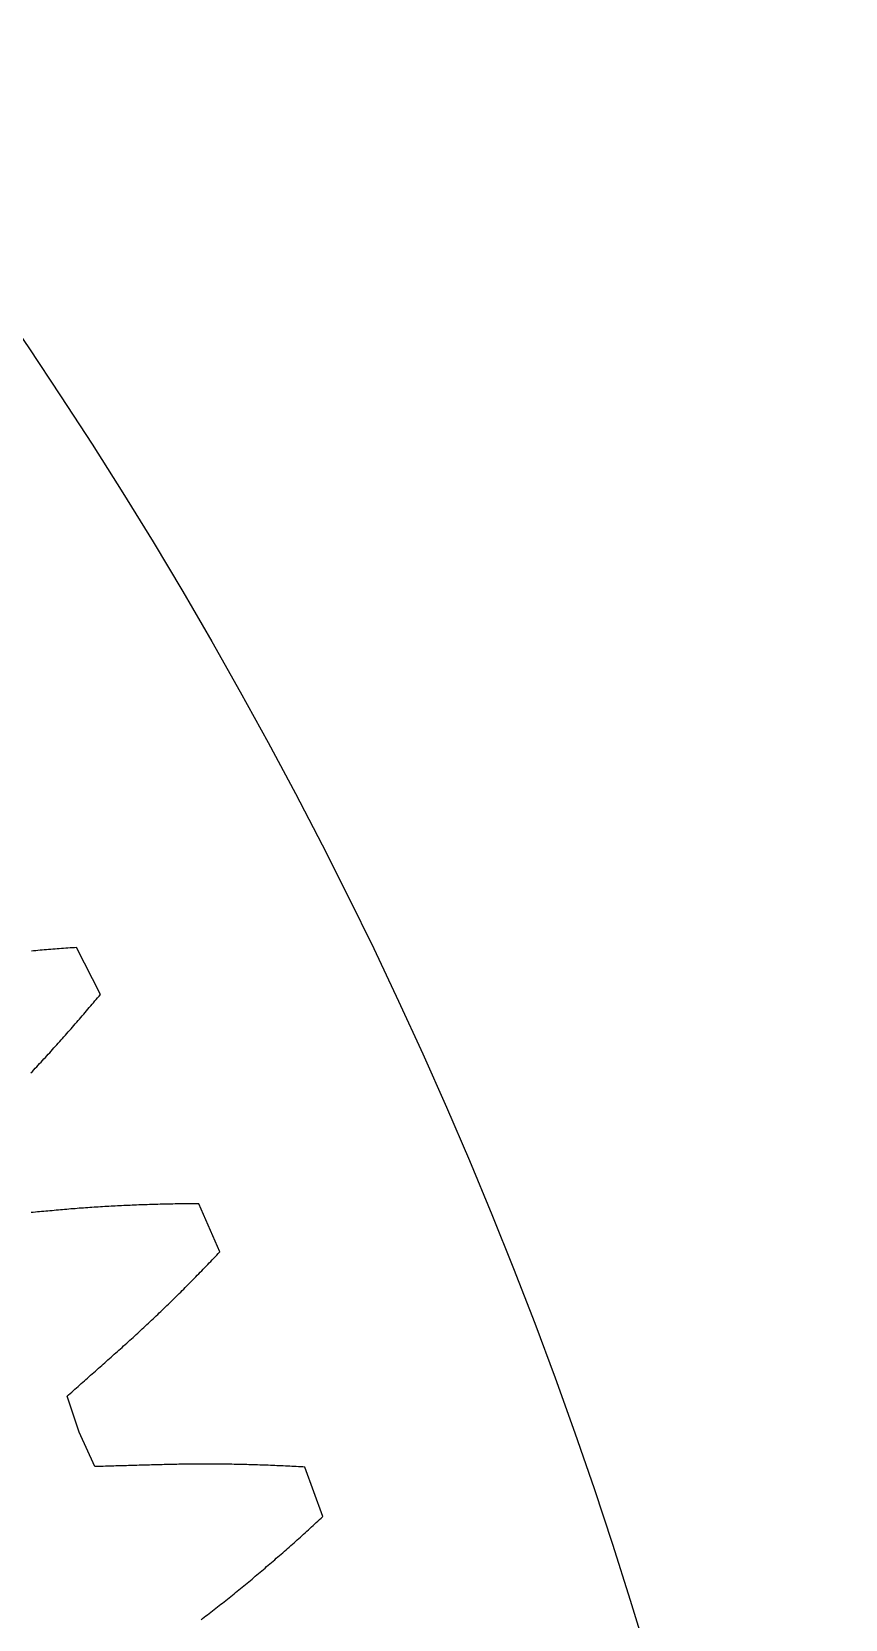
# Model space of a CAD drawing. Header units: metres. Extents: x -108 to 108, y -108 to 108.
# Drawn here: x 90.04 to 108.5, y 31.83 to 67.83 of the extents above; entities that cross this region are included whole.
import ezdxf

# ---------------------------------------------------------------- set-up
doc = ezdxf.new("R2010")
doc.units = ezdxf.units.M

msp = doc.modelspace()

# ---------------------------------------------------------------- linework, layer by layer
for points in [[(90.02, 44.221), (90.053, 44.256), (90.086, 44.291), (90.119, 44.326), (90.151, 44.362), (90.184, 44.397), (90.217, 44.432), (90.25, 44.467), (90.283, 44.503), (90.315, 44.538), (90.348, 44.574), (90.381, 44.609), (90.413, 44.645), (90.446, 44.68), (90.478, 44.716), (90.511, 44.752), (90.543, 44.788), (90.576, 44.824), (90.608, 44.859), (90.641, 44.895), (90.673, 44.932), (90.705, 44.968), (90.738, 45.004), (90.77, 45.04), (90.802, 45.076), (90.834, 45.113), (90.866, 45.149), (90.899, 45.186), (90.931, 45.222), (90.963, 45.259), (90.995, 45.295), (91.027, 45.332), (91.059, 45.369), (91.091, 45.406), (91.123, 45.442), (91.154, 45.479), (91.186, 45.516), (91.218, 45.553), (91.25, 45.59), (91.282, 45.628), (91.313, 45.665), (91.345, 45.702), (91.377, 45.739), (91.408, 45.777), (91.44, 45.814), (91.471, 45.852), (91.503, 45.889), (91.534, 45.927), (91.566, 45.964), (91.597, 46.002), (91.056, 47.064), (91.007, 47.061), (90.958, 47.058), (90.909, 47.054), (90.86, 47.051), (90.811, 47.047), (90.763, 47.044), (90.714, 47.04), (90.665, 47.037), (90.616, 47.033), (90.567, 47.029), (90.519, 47.025), (90.47, 47.021), (90.421, 47.017), (90.373, 47.013), (90.324, 47.009), (90.276, 47.005), (90.227, 47.001), (90.179, 46.997), (90.13, 46.992), (90.082, 46.988), (90.033, 46.983)], [(93.88, 31.817), (93.917, 31.847), (93.955, 31.876), (93.993, 31.905), (94.03, 31.935), (94.068, 31.964), (94.105, 31.993), (94.143, 32.023), (94.18, 32.052), (94.218, 32.081), (94.255, 32.111), (94.293, 32.14), (94.33, 32.17), (94.368, 32.199), (94.405, 32.229), (94.443, 32.259), (94.48, 32.289), (94.517, 32.318), (94.555, 32.348), (94.592, 32.378), (94.629, 32.408), (94.666, 32.439), (94.704, 32.469), (94.741, 32.499), (94.778, 32.529), (94.815, 32.56), (94.852, 32.59), (94.889, 32.621), (94.926, 32.651), (94.964, 32.682), (95.001, 32.713), (95.038, 32.744), (95.074, 32.774), (95.111, 32.805), (95.148, 32.836), (95.185, 32.867), (95.222, 32.898), (95.259, 32.93), (95.296, 32.961), (95.333, 32.992), (95.369, 33.024), (95.406, 33.055), (95.443, 33.086), (95.479, 33.118), (95.516, 33.15), (95.553, 33.181), (95.589, 33.213), (95.626, 33.245), (95.663, 33.277), (95.699, 33.308), (95.736, 33.34), (95.772, 33.372), (95.809, 33.405), (95.845, 33.437), (95.881, 33.469), (95.918, 33.501), (95.954, 33.534), (95.991, 33.566), (96.027, 33.598), (96.063, 33.631), (96.099, 33.663), (96.136, 33.696), (96.172, 33.729), (96.208, 33.762), (96.244, 33.794), (96.28, 33.827), (96.317, 33.86), (96.353, 33.893), (96.389, 33.926), (96.425, 33.959), (96.461, 33.992), (96.497, 34.026), (96.533, 34.059), (96.569, 34.092), (96.605, 34.126), (96.641, 34.159), (96.237, 35.281), (96.188, 35.284), (96.139, 35.287), (96.09, 35.289), (96.041, 35.292), (95.992, 35.295), (95.943, 35.297), (95.894, 35.3), (95.845, 35.302), (95.796, 35.305), (95.748, 35.307), (95.699, 35.309), (95.65, 35.312), (95.601, 35.314), (95.553, 35.316), (95.504, 35.318), (95.455, 35.32), (95.406, 35.322), (95.358, 35.324), (95.309, 35.325), (95.26, 35.327), (95.212, 35.329), (95.163, 35.33), (95.115, 35.332), (95.066, 35.333), (95.018, 35.335), (94.969, 35.336), (94.921, 35.338), (94.872, 35.339), (94.824, 35.34), (94.775, 35.341), (94.727, 35.342), (94.678, 35.343), (94.63, 35.344), (94.582, 35.345), (94.533, 35.346), (94.485, 35.346), (94.437, 35.347), (94.388, 35.348), (94.34, 35.348), (94.292, 35.349), (94.244, 35.349), (94.196, 35.349), (94.147, 35.35), (94.099, 35.35), (94.051, 35.35), (94.003, 35.35), (93.955, 35.35), (93.907, 35.35), (93.859, 35.35), (93.811, 35.35), (93.763, 35.349), (93.715, 35.349), (93.667, 35.349), (93.619, 35.348), (93.571, 35.348), (93.523, 35.347), (93.475, 35.347), (93.427, 35.346), (93.38, 35.345), (93.332, 35.344), (93.284, 35.343), (93.236, 35.342), (93.189, 35.341), (93.141, 35.34), (93.093, 35.339), (93.046, 35.338), (92.998, 35.336), (92.95, 35.335), (92.903, 35.334), (92.855, 35.332), (92.807, 35.331), (92.76, 35.33), (92.712, 35.328), (92.664, 35.327), (92.617, 35.326), (92.569, 35.324), (92.521, 35.323), (92.474, 35.322), (92.426, 35.32), (92.378, 35.319), (92.331, 35.318), (92.283, 35.316), (92.235, 35.315), (92.188, 35.314), (92.14, 35.312), (92.092, 35.311), (92.045, 35.31), (91.997, 35.308), (91.949, 35.307), (91.902, 35.306), (91.854, 35.304), (91.806, 35.303), (91.759, 35.302), (91.711, 35.3), (91.663, 35.299), (91.615, 35.298), (91.568, 35.296), (91.52, 35.295), (91.472, 35.294), (91.118, 36.076), (91.118, 36.076), (90.841, 36.889), (90.876, 36.921), (90.912, 36.952), (90.948, 36.984), (90.983, 37.016), (91.019, 37.047), (91.055, 37.079), (91.09, 37.111), (91.126, 37.143), (91.162, 37.174), (91.198, 37.206), (91.233, 37.238), (91.269, 37.269), (91.305, 37.301), (91.34, 37.333), (91.376, 37.364), (91.412, 37.396), (91.447, 37.428), (91.483, 37.459), (91.519, 37.491), (91.554, 37.523), (91.59, 37.554), (91.626, 37.586), (91.661, 37.618), (91.697, 37.649), (91.732, 37.681), (91.768, 37.712), (91.804, 37.744), (91.839, 37.776), (91.875, 37.807), (91.911, 37.839), (91.946, 37.871), (91.982, 37.902), (92.018, 37.934), (92.053, 37.966), (92.089, 37.997), (92.124, 38.029), (92.16, 38.061), (92.195, 38.093), (92.231, 38.125), (92.266, 38.157), (92.302, 38.189), (92.337, 38.222), (92.372, 38.254), (92.408, 38.286), (92.443, 38.319), (92.478, 38.351), (92.513, 38.384), (92.548, 38.416), (92.584, 38.449), (92.619, 38.482), (92.654, 38.515), (92.689, 38.547), (92.724, 38.58), (92.759, 38.613), (92.794, 38.646), (92.829, 38.68), (92.864, 38.713), (92.899, 38.746), (92.934, 38.779), (92.968, 38.813), (93.003, 38.846), (93.038, 38.879), (93.073, 38.913), (93.108, 38.947), (93.142, 38.98), (93.177, 39.014), (93.212, 39.048), (93.246, 39.082), (93.281, 39.116), (93.315, 39.149), (93.35, 39.184), (93.384, 39.218), (93.419, 39.252), (93.453, 39.286), (93.488, 39.32), (93.522, 39.355), (93.556, 39.389), (93.591, 39.423), (93.625, 39.458), (93.659, 39.492), (93.694, 39.527), (93.728, 39.562), (93.762, 39.596), (93.796, 39.631), (93.83, 39.666), (93.864, 39.701), (93.898, 39.736), (93.932, 39.771), (93.966, 39.806), (94, 39.841), (94.034, 39.876), (94.068, 39.912), (94.102, 39.947), (94.136, 39.982), (94.17, 40.018), (94.204, 40.053), (94.238, 40.089), (94.271, 40.124), (94.305, 40.16), (93.831, 41.254), (93.782, 41.254), (93.733, 41.254), (93.684, 41.253), (93.635, 41.253), (93.586, 41.253), (93.537, 41.252), (93.488, 41.251), (93.44, 41.251), (93.391, 41.25), (93.342, 41.249), (93.293, 41.249), (93.244, 41.248), (93.195, 41.247), (93.146, 41.246), (93.098, 41.245), (93.049, 41.244), (93, 41.243), (92.952, 41.242), (92.903, 41.24), (92.854, 41.239), (92.806, 41.238), (92.757, 41.236), (92.708, 41.235), (92.66, 41.233), (92.611, 41.231), (92.563, 41.23), (92.514, 41.228), (92.466, 41.226), (92.417, 41.224), (92.369, 41.222), (92.321, 41.22), (92.272, 41.218), (92.224, 41.216), (92.176, 41.214), (92.127, 41.212), (92.079, 41.209), (92.031, 41.207), (91.983, 41.205), (91.934, 41.202), (91.886, 41.199), (91.838, 41.197), (91.79, 41.194), (91.742, 41.191), (91.694, 41.189), (91.646, 41.186), (91.598, 41.183), (91.55, 41.18), (91.502, 41.177), (91.454, 41.174), (91.406, 41.17), (91.358, 41.167), (91.31, 41.164), (91.262, 41.16), (91.215, 41.157), (91.167, 41.153), (91.119, 41.15), (91.071, 41.146), (91.024, 41.142), (90.976, 41.139), (90.928, 41.135), (90.881, 41.131), (90.833, 41.127), (90.786, 41.123), (90.738, 41.119), (90.691, 41.115), (90.643, 41.11), (90.596, 41.106), (90.548, 41.102), (90.501, 41.097), (90.453, 41.093), (90.406, 41.089), (90.358, 41.084), (90.311, 41.08), (90.263, 41.076), (90.216, 41.071), (90.168, 41.067), (90.121, 41.063), (90.073, 41.059), (90.026, 41.054)]]:
    msp.add_lwpolyline(points)
msp.add_circle((0, 0), 108.5)

doc.saveas('drawing.dxf')
